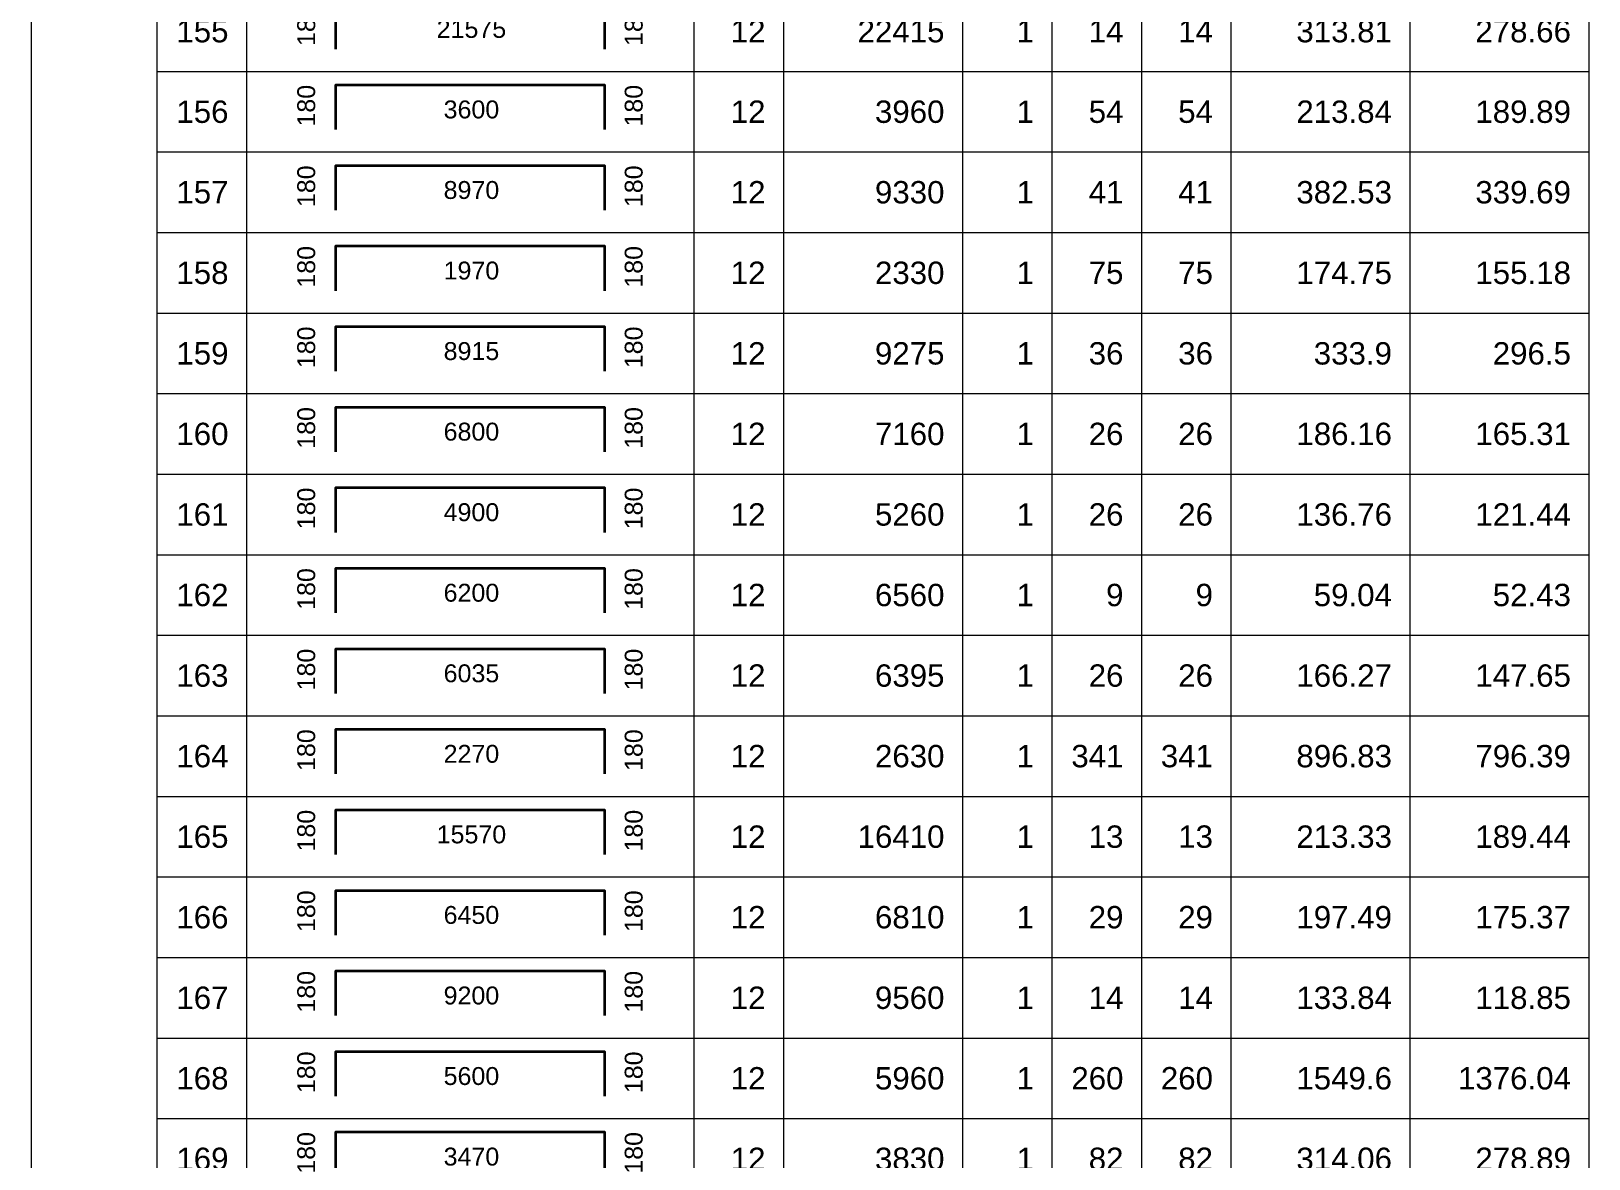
# Model space of a CAD drawing. Header units: millimetres. Extents: x -415354 to 883813, y -531490 to 486716.
# Drawn here: x 798740 to 816146, y -195340 to -182740 of the extents above; entities that cross this region are included whole.
import ezdxf
from ezdxf.enums import TextEntityAlignment as Align

# ---------------------------------------------------------------- set-up
doc = ezdxf.new("R2010")
doc.units = ezdxf.units.MM
doc.header["$MEASUREMENT"] = 0
for name, color, linetype, lineweight in [('NDC_FRAME', 7, 'Continuous', 20), ('NDC_S_REBAR', 4, 'Continuous', 35), ('NDC_S_VN TEXT', 7, 'Continuous', 20), ('NDC_Table', 3, 'Continuous', 20)]:
    doc.layers.add(name, color=color, linetype=linetype, lineweight=lineweight)
doc.styles.add('ARIAL', font='arial.ttf', dxfattribs={"width": 0.8})

# ---------------------------------------------------------------- blocks, each defined once
blk = doc.blocks.new('dang04')
at = {"layer": 'NDC_S_REBAR'}
blk.add_lwpolyline([(3405, -650), (3405, -150), (6405, -150), (6405, -650)], dxfattribs=at)
at = {"layer": 'NDC_Table'}
for p, q in [((0, 0), (0, -900)), ((1405, 0), (1405, -900)), ((2405, 0), (2405, -900)), ((7405, 0), (7405, -900)), ((8405, 0), (8405, -900)), ((10405, 0), (10405, -900)), ((11405, 0), (11405, -900)), ((12405, 0), (12405, -900)), ((13405, 0), (13405, -900)), ((15405, 0), (15405, -900)), ((17405, 0), (17405, -900)), ((1405, -900), (17405, -900))]:
    blk.add_line(p, q, dxfattribs=at)
at = {"layer": 'NDC_S_VN TEXT', "style": 'ARIAL'}
for p in [(3073, -150), (6733, -150)]:
    blk.add_attdef('D03', text='', height=200, rotation=90, dxfattribs=at).set_placement(p, align=Align.MIDDLE_RIGHT)
for p in [(2205, -450), (8205, -450), (10205, -450), (11205, -450), (12205, -450), (13205, -450), (15205, -450), (17205, -450)]:
    blk.add_attdef('D03', text='', height=250, dxfattribs=at).set_placement(p, align=Align.MIDDLE_RIGHT)
blk.add_attdef('D03', text='', height=200, dxfattribs=at).set_placement((4920, -425), align=Align.MIDDLE_CENTER)

msp = doc.modelspace()

# ---------------------------------------------------------------- block references
at = {"layer": 'NDC_FRAME'}
ref = msp.add_blockref('dang04', (798740.5, -182290.5), dxfattribs=at)
ref.add_attrib('D03', '155', dxfattribs={"layer": 'NDC_S_VN TEXT', "height": 250, "style": 'ARIAL'}).set_placement((800945.8, -182740.5), align=Align.MIDDLE_RIGHT)
ref.add_attrib('D03', '180', dxfattribs={"layer": 'NDC_S_VN TEXT', "height": 200, "rotation": 90, "style": 'ARIAL'}).set_placement((801813.8, -182440.5), align=Align.MIDDLE_RIGHT)
ref.add_attrib('D03', '21575', dxfattribs={"layer": 'NDC_S_VN TEXT', "height": 200, "style": 'ARIAL'}).set_placement((803660.1, -182715.2), align=Align.MIDDLE_CENTER)
ref.add_attrib('D03', '180', dxfattribs={"layer": 'NDC_S_VN TEXT', "height": 200, "rotation": 90, "style": 'ARIAL'}).set_placement((805473, -182440.5), align=Align.MIDDLE_RIGHT)
ref.add_attrib('D03', '12', dxfattribs={"layer": 'NDC_S_VN TEXT', "height": 250, "style": 'ARIAL'}).set_placement((806945.8, -182740.5), align=Align.MIDDLE_RIGHT)
ref.add_attrib('D03', '22415', dxfattribs={"layer": 'NDC_S_VN TEXT', "height": 250, "style": 'ARIAL'}).set_placement((808945.8, -182740.5), align=Align.MIDDLE_RIGHT)
ref.add_attrib('D03', '1', dxfattribs={"layer": 'NDC_S_VN TEXT', "height": 250, "style": 'ARIAL'}).set_placement((809945.8, -182740.5), align=Align.MIDDLE_RIGHT)
ref.add_attrib('D03', '14', dxfattribs={"layer": 'NDC_S_VN TEXT', "height": 250, "style": 'ARIAL'}).set_placement((810945.8, -182740.5), align=Align.MIDDLE_RIGHT)
ref.add_attrib('D03', '14', dxfattribs={"layer": 'NDC_S_VN TEXT', "height": 250, "style": 'ARIAL'}).set_placement((811945.8, -182740.2), align=Align.MIDDLE_RIGHT)
ref.add_attrib('D03', '313.81', dxfattribs={"layer": 'NDC_S_VN TEXT', "height": 250, "style": 'ARIAL'}).set_placement((813945.8, -182740.5), align=Align.MIDDLE_RIGHT)
ref.add_attrib('D03', '278.66', dxfattribs={"layer": 'NDC_S_VN TEXT', "height": 250, "style": 'ARIAL'}).set_placement((815945.8, -182740.5), align=Align.MIDDLE_RIGHT)
ref = msp.add_blockref('dang04', (798740.5, -183190.5), dxfattribs=at)
ref.add_attrib('D03', '156', dxfattribs={"layer": 'NDC_S_VN TEXT', "height": 250, "style": 'ARIAL'}).set_placement((800945.8, -183640.5), align=Align.MIDDLE_RIGHT)
ref.add_attrib('D03', '180', dxfattribs={"layer": 'NDC_S_VN TEXT', "height": 200, "rotation": 90, "style": 'ARIAL'}).set_placement((801813.8, -183340.5), align=Align.MIDDLE_RIGHT)
ref.add_attrib('D03', '3600', dxfattribs={"layer": 'NDC_S_VN TEXT', "height": 200, "style": 'ARIAL'}).set_placement((803660.1, -183615.2), align=Align.MIDDLE_CENTER)
ref.add_attrib('D03', '180', dxfattribs={"layer": 'NDC_S_VN TEXT', "height": 200, "rotation": 90, "style": 'ARIAL'}).set_placement((805473, -183340.5), align=Align.MIDDLE_RIGHT)
ref.add_attrib('D03', '12', dxfattribs={"layer": 'NDC_S_VN TEXT', "height": 250, "style": 'ARIAL'}).set_placement((806945.8, -183640.5), align=Align.MIDDLE_RIGHT)
ref.add_attrib('D03', '3960', dxfattribs={"layer": 'NDC_S_VN TEXT', "height": 250, "style": 'ARIAL'}).set_placement((808945.8, -183640.5), align=Align.MIDDLE_RIGHT)
ref.add_attrib('D03', '1', dxfattribs={"layer": 'NDC_S_VN TEXT', "height": 250, "style": 'ARIAL'}).set_placement((809945.8, -183640.5), align=Align.MIDDLE_RIGHT)
ref.add_attrib('D03', '54', dxfattribs={"layer": 'NDC_S_VN TEXT', "height": 250, "style": 'ARIAL'}).set_placement((810945.8, -183640.5), align=Align.MIDDLE_RIGHT)
ref.add_attrib('D03', '54', dxfattribs={"layer": 'NDC_S_VN TEXT', "height": 250, "style": 'ARIAL'}).set_placement((811945.8, -183640.2), align=Align.MIDDLE_RIGHT)
ref.add_attrib('D03', '213.84', dxfattribs={"layer": 'NDC_S_VN TEXT', "height": 250, "style": 'ARIAL'}).set_placement((813945.8, -183640.5), align=Align.MIDDLE_RIGHT)
ref.add_attrib('D03', '189.89', dxfattribs={"layer": 'NDC_S_VN TEXT', "height": 250, "style": 'ARIAL'}).set_placement((815945.8, -183640.5), align=Align.MIDDLE_RIGHT)
ref = msp.add_blockref('dang04', (798740.5, -184090.5), dxfattribs=at)
ref.add_attrib('D03', '157', dxfattribs={"layer": 'NDC_S_VN TEXT', "height": 250, "style": 'ARIAL'}).set_placement((800945.8, -184540.5), align=Align.MIDDLE_RIGHT)
ref.add_attrib('D03', '180', dxfattribs={"layer": 'NDC_S_VN TEXT', "height": 200, "rotation": 90, "style": 'ARIAL'}).set_placement((801813.8, -184240.5), align=Align.MIDDLE_RIGHT)
ref.add_attrib('D03', '8970', dxfattribs={"layer": 'NDC_S_VN TEXT', "height": 200, "style": 'ARIAL'}).set_placement((803660.1, -184515.2), align=Align.MIDDLE_CENTER)
ref.add_attrib('D03', '180', dxfattribs={"layer": 'NDC_S_VN TEXT', "height": 200, "rotation": 90, "style": 'ARIAL'}).set_placement((805473, -184240.5), align=Align.MIDDLE_RIGHT)
ref.add_attrib('D03', '12', dxfattribs={"layer": 'NDC_S_VN TEXT', "height": 250, "style": 'ARIAL'}).set_placement((806945.8, -184540.5), align=Align.MIDDLE_RIGHT)
ref.add_attrib('D03', '9330', dxfattribs={"layer": 'NDC_S_VN TEXT', "height": 250, "style": 'ARIAL'}).set_placement((808945.8, -184540.5), align=Align.MIDDLE_RIGHT)
ref.add_attrib('D03', '1', dxfattribs={"layer": 'NDC_S_VN TEXT', "height": 250, "style": 'ARIAL'}).set_placement((809945.8, -184540.5), align=Align.MIDDLE_RIGHT)
ref.add_attrib('D03', '41', dxfattribs={"layer": 'NDC_S_VN TEXT', "height": 250, "style": 'ARIAL'}).set_placement((810945.8, -184540.5), align=Align.MIDDLE_RIGHT)
ref.add_attrib('D03', '41', dxfattribs={"layer": 'NDC_S_VN TEXT', "height": 250, "style": 'ARIAL'}).set_placement((811945.8, -184540.2), align=Align.MIDDLE_RIGHT)
ref.add_attrib('D03', '382.53', dxfattribs={"layer": 'NDC_S_VN TEXT', "height": 250, "style": 'ARIAL'}).set_placement((813945.8, -184540.5), align=Align.MIDDLE_RIGHT)
ref.add_attrib('D03', '339.69', dxfattribs={"layer": 'NDC_S_VN TEXT', "height": 250, "style": 'ARIAL'}).set_placement((815945.8, -184540.5), align=Align.MIDDLE_RIGHT)
ref = msp.add_blockref('dang04', (798740.5, -184990.5), dxfattribs=at)
ref.add_attrib('D03', '158', dxfattribs={"layer": 'NDC_S_VN TEXT', "height": 250, "style": 'ARIAL'}).set_placement((800945.8, -185440.5), align=Align.MIDDLE_RIGHT)
ref.add_attrib('D03', '180', dxfattribs={"layer": 'NDC_S_VN TEXT', "height": 200, "rotation": 90, "style": 'ARIAL'}).set_placement((801813.8, -185140.5), align=Align.MIDDLE_RIGHT)
ref.add_attrib('D03', '1970', dxfattribs={"layer": 'NDC_S_VN TEXT', "height": 200, "style": 'ARIAL'}).set_placement((803660.1, -185415.2), align=Align.MIDDLE_CENTER)
ref.add_attrib('D03', '180', dxfattribs={"layer": 'NDC_S_VN TEXT', "height": 200, "rotation": 90, "style": 'ARIAL'}).set_placement((805473, -185140.5), align=Align.MIDDLE_RIGHT)
ref.add_attrib('D03', '12', dxfattribs={"layer": 'NDC_S_VN TEXT', "height": 250, "style": 'ARIAL'}).set_placement((806945.8, -185440.5), align=Align.MIDDLE_RIGHT)
ref.add_attrib('D03', '2330', dxfattribs={"layer": 'NDC_S_VN TEXT', "height": 250, "style": 'ARIAL'}).set_placement((808945.8, -185440.5), align=Align.MIDDLE_RIGHT)
ref.add_attrib('D03', '1', dxfattribs={"layer": 'NDC_S_VN TEXT', "height": 250, "style": 'ARIAL'}).set_placement((809945.8, -185440.5), align=Align.MIDDLE_RIGHT)
ref.add_attrib('D03', '75', dxfattribs={"layer": 'NDC_S_VN TEXT', "height": 250, "style": 'ARIAL'}).set_placement((810945.8, -185440.5), align=Align.MIDDLE_RIGHT)
ref.add_attrib('D03', '75', dxfattribs={"layer": 'NDC_S_VN TEXT', "height": 250, "style": 'ARIAL'}).set_placement((811945.8, -185440.2), align=Align.MIDDLE_RIGHT)
ref.add_attrib('D03', '174.75', dxfattribs={"layer": 'NDC_S_VN TEXT', "height": 250, "style": 'ARIAL'}).set_placement((813945.8, -185440.5), align=Align.MIDDLE_RIGHT)
ref.add_attrib('D03', '155.18', dxfattribs={"layer": 'NDC_S_VN TEXT', "height": 250, "style": 'ARIAL'}).set_placement((815945.8, -185440.5), align=Align.MIDDLE_RIGHT)
ref = msp.add_blockref('dang04', (798740.5, -185890.5), dxfattribs=at)
ref.add_attrib('D03', '159', dxfattribs={"layer": 'NDC_S_VN TEXT', "height": 250, "style": 'ARIAL'}).set_placement((800945.8, -186340.5), align=Align.MIDDLE_RIGHT)
ref.add_attrib('D03', '180', dxfattribs={"layer": 'NDC_S_VN TEXT', "height": 200, "rotation": 90, "style": 'ARIAL'}).set_placement((801813.8, -186040.5), align=Align.MIDDLE_RIGHT)
ref.add_attrib('D03', '8915', dxfattribs={"layer": 'NDC_S_VN TEXT', "height": 200, "style": 'ARIAL'}).set_placement((803660.1, -186315.2), align=Align.MIDDLE_CENTER)
ref.add_attrib('D03', '180', dxfattribs={"layer": 'NDC_S_VN TEXT', "height": 200, "rotation": 90, "style": 'ARIAL'}).set_placement((805473, -186040.5), align=Align.MIDDLE_RIGHT)
ref.add_attrib('D03', '12', dxfattribs={"layer": 'NDC_S_VN TEXT', "height": 250, "style": 'ARIAL'}).set_placement((806945.8, -186340.5), align=Align.MIDDLE_RIGHT)
ref.add_attrib('D03', '9275', dxfattribs={"layer": 'NDC_S_VN TEXT', "height": 250, "style": 'ARIAL'}).set_placement((808945.8, -186340.5), align=Align.MIDDLE_RIGHT)
ref.add_attrib('D03', '1', dxfattribs={"layer": 'NDC_S_VN TEXT', "height": 250, "style": 'ARIAL'}).set_placement((809945.8, -186340.5), align=Align.MIDDLE_RIGHT)
ref.add_attrib('D03', '36', dxfattribs={"layer": 'NDC_S_VN TEXT', "height": 250, "style": 'ARIAL'}).set_placement((810945.8, -186340.5), align=Align.MIDDLE_RIGHT)
ref.add_attrib('D03', '36', dxfattribs={"layer": 'NDC_S_VN TEXT', "height": 250, "style": 'ARIAL'}).set_placement((811945.8, -186340.2), align=Align.MIDDLE_RIGHT)
ref.add_attrib('D03', '333.9', dxfattribs={"layer": 'NDC_S_VN TEXT', "height": 250, "style": 'ARIAL'}).set_placement((813945.8, -186340.5), align=Align.MIDDLE_RIGHT)
ref.add_attrib('D03', '296.5', dxfattribs={"layer": 'NDC_S_VN TEXT', "height": 250, "style": 'ARIAL'}).set_placement((815945.8, -186340.5), align=Align.MIDDLE_RIGHT)
ref = msp.add_blockref('dang04', (798740.5, -186790.5), dxfattribs=at)
ref.add_attrib('D03', '160', dxfattribs={"layer": 'NDC_S_VN TEXT', "height": 250, "style": 'ARIAL'}).set_placement((800945.8, -187240.5), align=Align.MIDDLE_RIGHT)
ref.add_attrib('D03', '180', dxfattribs={"layer": 'NDC_S_VN TEXT', "height": 200, "rotation": 90, "style": 'ARIAL'}).set_placement((801813.8, -186940.5), align=Align.MIDDLE_RIGHT)
ref.add_attrib('D03', '6800', dxfattribs={"layer": 'NDC_S_VN TEXT', "height": 200, "style": 'ARIAL'}).set_placement((803660.1, -187215.2), align=Align.MIDDLE_CENTER)
ref.add_attrib('D03', '180', dxfattribs={"layer": 'NDC_S_VN TEXT', "height": 200, "rotation": 90, "style": 'ARIAL'}).set_placement((805473, -186940.5), align=Align.MIDDLE_RIGHT)
ref.add_attrib('D03', '12', dxfattribs={"layer": 'NDC_S_VN TEXT', "height": 250, "style": 'ARIAL'}).set_placement((806945.8, -187240.5), align=Align.MIDDLE_RIGHT)
ref.add_attrib('D03', '7160', dxfattribs={"layer": 'NDC_S_VN TEXT', "height": 250, "style": 'ARIAL'}).set_placement((808945.8, -187240.5), align=Align.MIDDLE_RIGHT)
ref.add_attrib('D03', '1', dxfattribs={"layer": 'NDC_S_VN TEXT', "height": 250, "style": 'ARIAL'}).set_placement((809945.8, -187240.5), align=Align.MIDDLE_RIGHT)
ref.add_attrib('D03', '26', dxfattribs={"layer": 'NDC_S_VN TEXT', "height": 250, "style": 'ARIAL'}).set_placement((810945.8, -187240.5), align=Align.MIDDLE_RIGHT)
ref.add_attrib('D03', '26', dxfattribs={"layer": 'NDC_S_VN TEXT', "height": 250, "style": 'ARIAL'}).set_placement((811945.8, -187240.2), align=Align.MIDDLE_RIGHT)
ref.add_attrib('D03', '186.16', dxfattribs={"layer": 'NDC_S_VN TEXT', "height": 250, "style": 'ARIAL'}).set_placement((813945.8, -187240.5), align=Align.MIDDLE_RIGHT)
ref.add_attrib('D03', '165.31', dxfattribs={"layer": 'NDC_S_VN TEXT', "height": 250, "style": 'ARIAL'}).set_placement((815945.8, -187240.5), align=Align.MIDDLE_RIGHT)
ref = msp.add_blockref('dang04', (798740.5, -187690.5), dxfattribs=at)
ref.add_attrib('D03', '161', dxfattribs={"layer": 'NDC_S_VN TEXT', "height": 250, "style": 'ARIAL'}).set_placement((800945.8, -188140.5), align=Align.MIDDLE_RIGHT)
ref.add_attrib('D03', '180', dxfattribs={"layer": 'NDC_S_VN TEXT', "height": 200, "rotation": 90, "style": 'ARIAL'}).set_placement((801813.8, -187840.5), align=Align.MIDDLE_RIGHT)
ref.add_attrib('D03', '4900', dxfattribs={"layer": 'NDC_S_VN TEXT', "height": 200, "style": 'ARIAL'}).set_placement((803660.1, -188115.2), align=Align.MIDDLE_CENTER)
ref.add_attrib('D03', '180', dxfattribs={"layer": 'NDC_S_VN TEXT', "height": 200, "rotation": 90, "style": 'ARIAL'}).set_placement((805473, -187840.5), align=Align.MIDDLE_RIGHT)
ref.add_attrib('D03', '12', dxfattribs={"layer": 'NDC_S_VN TEXT', "height": 250, "style": 'ARIAL'}).set_placement((806945.8, -188140.5), align=Align.MIDDLE_RIGHT)
ref.add_attrib('D03', '5260', dxfattribs={"layer": 'NDC_S_VN TEXT', "height": 250, "style": 'ARIAL'}).set_placement((808945.8, -188140.5), align=Align.MIDDLE_RIGHT)
ref.add_attrib('D03', '1', dxfattribs={"layer": 'NDC_S_VN TEXT', "height": 250, "style": 'ARIAL'}).set_placement((809945.8, -188140.5), align=Align.MIDDLE_RIGHT)
ref.add_attrib('D03', '26', dxfattribs={"layer": 'NDC_S_VN TEXT', "height": 250, "style": 'ARIAL'}).set_placement((810945.8, -188140.5), align=Align.MIDDLE_RIGHT)
ref.add_attrib('D03', '26', dxfattribs={"layer": 'NDC_S_VN TEXT', "height": 250, "style": 'ARIAL'}).set_placement((811945.8, -188140.2), align=Align.MIDDLE_RIGHT)
ref.add_attrib('D03', '136.76', dxfattribs={"layer": 'NDC_S_VN TEXT', "height": 250, "style": 'ARIAL'}).set_placement((813945.8, -188140.5), align=Align.MIDDLE_RIGHT)
ref.add_attrib('D03', '121.44', dxfattribs={"layer": 'NDC_S_VN TEXT', "height": 250, "style": 'ARIAL'}).set_placement((815945.8, -188140.5), align=Align.MIDDLE_RIGHT)
ref = msp.add_blockref('dang04', (798740.5, -188590.5), dxfattribs=at)
ref.add_attrib('D03', '162', dxfattribs={"layer": 'NDC_S_VN TEXT', "height": 250, "style": 'ARIAL'}).set_placement((800945.8, -189040.5), align=Align.MIDDLE_RIGHT)
ref.add_attrib('D03', '180', dxfattribs={"layer": 'NDC_S_VN TEXT', "height": 200, "rotation": 90, "style": 'ARIAL'}).set_placement((801813.8, -188740.5), align=Align.MIDDLE_RIGHT)
ref.add_attrib('D03', '6200', dxfattribs={"layer": 'NDC_S_VN TEXT', "height": 200, "style": 'ARIAL'}).set_placement((803660.1, -189015.2), align=Align.MIDDLE_CENTER)
ref.add_attrib('D03', '180', dxfattribs={"layer": 'NDC_S_VN TEXT', "height": 200, "rotation": 90, "style": 'ARIAL'}).set_placement((805473, -188740.5), align=Align.MIDDLE_RIGHT)
ref.add_attrib('D03', '12', dxfattribs={"layer": 'NDC_S_VN TEXT', "height": 250, "style": 'ARIAL'}).set_placement((806945.8, -189040.5), align=Align.MIDDLE_RIGHT)
ref.add_attrib('D03', '6560', dxfattribs={"layer": 'NDC_S_VN TEXT', "height": 250, "style": 'ARIAL'}).set_placement((808945.8, -189040.5), align=Align.MIDDLE_RIGHT)
ref.add_attrib('D03', '1', dxfattribs={"layer": 'NDC_S_VN TEXT', "height": 250, "style": 'ARIAL'}).set_placement((809945.8, -189040.5), align=Align.MIDDLE_RIGHT)
ref.add_attrib('D03', '9', dxfattribs={"layer": 'NDC_S_VN TEXT', "height": 250, "style": 'ARIAL'}).set_placement((810945.8, -189040.5), align=Align.MIDDLE_RIGHT)
ref.add_attrib('D03', '9', dxfattribs={"layer": 'NDC_S_VN TEXT', "height": 250, "style": 'ARIAL'}).set_placement((811945.8, -189040.2), align=Align.MIDDLE_RIGHT)
ref.add_attrib('D03', '59.04', dxfattribs={"layer": 'NDC_S_VN TEXT', "height": 250, "style": 'ARIAL'}).set_placement((813945.8, -189040.5), align=Align.MIDDLE_RIGHT)
ref.add_attrib('D03', '52.43', dxfattribs={"layer": 'NDC_S_VN TEXT', "height": 250, "style": 'ARIAL'}).set_placement((815945.8, -189040.5), align=Align.MIDDLE_RIGHT)
ref = msp.add_blockref('dang04', (798740.5, -189490.5), dxfattribs=at)
ref.add_attrib('D03', '163', dxfattribs={"layer": 'NDC_S_VN TEXT', "height": 250, "style": 'ARIAL'}).set_placement((800945.8, -189940.5), align=Align.MIDDLE_RIGHT)
ref.add_attrib('D03', '180', dxfattribs={"layer": 'NDC_S_VN TEXT', "height": 200, "rotation": 90, "style": 'ARIAL'}).set_placement((801813.8, -189640.5), align=Align.MIDDLE_RIGHT)
ref.add_attrib('D03', '6035', dxfattribs={"layer": 'NDC_S_VN TEXT', "height": 200, "style": 'ARIAL'}).set_placement((803660.1, -189915.2), align=Align.MIDDLE_CENTER)
ref.add_attrib('D03', '180', dxfattribs={"layer": 'NDC_S_VN TEXT', "height": 200, "rotation": 90, "style": 'ARIAL'}).set_placement((805473, -189640.5), align=Align.MIDDLE_RIGHT)
ref.add_attrib('D03', '12', dxfattribs={"layer": 'NDC_S_VN TEXT', "height": 250, "style": 'ARIAL'}).set_placement((806945.8, -189940.5), align=Align.MIDDLE_RIGHT)
ref.add_attrib('D03', '6395', dxfattribs={"layer": 'NDC_S_VN TEXT', "height": 250, "style": 'ARIAL'}).set_placement((808945.8, -189940.5), align=Align.MIDDLE_RIGHT)
ref.add_attrib('D03', '1', dxfattribs={"layer": 'NDC_S_VN TEXT', "height": 250, "style": 'ARIAL'}).set_placement((809945.8, -189940.5), align=Align.MIDDLE_RIGHT)
ref.add_attrib('D03', '26', dxfattribs={"layer": 'NDC_S_VN TEXT', "height": 250, "style": 'ARIAL'}).set_placement((810945.8, -189940.5), align=Align.MIDDLE_RIGHT)
ref.add_attrib('D03', '26', dxfattribs={"layer": 'NDC_S_VN TEXT', "height": 250, "style": 'ARIAL'}).set_placement((811945.8, -189940.2), align=Align.MIDDLE_RIGHT)
ref.add_attrib('D03', '166.27', dxfattribs={"layer": 'NDC_S_VN TEXT', "height": 250, "style": 'ARIAL'}).set_placement((813945.8, -189940.5), align=Align.MIDDLE_RIGHT)
ref.add_attrib('D03', '147.65', dxfattribs={"layer": 'NDC_S_VN TEXT', "height": 250, "style": 'ARIAL'}).set_placement((815945.8, -189940.5), align=Align.MIDDLE_RIGHT)
ref = msp.add_blockref('dang04', (798740.5, -190390.5), dxfattribs=at)
ref.add_attrib('D03', '164', dxfattribs={"layer": 'NDC_S_VN TEXT', "height": 250, "style": 'ARIAL'}).set_placement((800945.8, -190840.5), align=Align.MIDDLE_RIGHT)
ref.add_attrib('D03', '180', dxfattribs={"layer": 'NDC_S_VN TEXT', "height": 200, "rotation": 90, "style": 'ARIAL'}).set_placement((801813.8, -190540.5), align=Align.MIDDLE_RIGHT)
ref.add_attrib('D03', '2270', dxfattribs={"layer": 'NDC_S_VN TEXT', "height": 200, "style": 'ARIAL'}).set_placement((803660.1, -190815.2), align=Align.MIDDLE_CENTER)
ref.add_attrib('D03', '180', dxfattribs={"layer": 'NDC_S_VN TEXT', "height": 200, "rotation": 90, "style": 'ARIAL'}).set_placement((805473, -190540.5), align=Align.MIDDLE_RIGHT)
ref.add_attrib('D03', '12', dxfattribs={"layer": 'NDC_S_VN TEXT', "height": 250, "style": 'ARIAL'}).set_placement((806945.8, -190840.5), align=Align.MIDDLE_RIGHT)
ref.add_attrib('D03', '2630', dxfattribs={"layer": 'NDC_S_VN TEXT', "height": 250, "style": 'ARIAL'}).set_placement((808945.8, -190840.5), align=Align.MIDDLE_RIGHT)
ref.add_attrib('D03', '1', dxfattribs={"layer": 'NDC_S_VN TEXT', "height": 250, "style": 'ARIAL'}).set_placement((809945.8, -190840.5), align=Align.MIDDLE_RIGHT)
ref.add_attrib('D03', '341', dxfattribs={"layer": 'NDC_S_VN TEXT', "height": 250, "style": 'ARIAL'}).set_placement((810945.8, -190840.5), align=Align.MIDDLE_RIGHT)
ref.add_attrib('D03', '341', dxfattribs={"layer": 'NDC_S_VN TEXT', "height": 250, "style": 'ARIAL'}).set_placement((811945.8, -190840.2), align=Align.MIDDLE_RIGHT)
ref.add_attrib('D03', '896.83', dxfattribs={"layer": 'NDC_S_VN TEXT', "height": 250, "style": 'ARIAL'}).set_placement((813945.8, -190840.5), align=Align.MIDDLE_RIGHT)
ref.add_attrib('D03', '796.39', dxfattribs={"layer": 'NDC_S_VN TEXT', "height": 250, "style": 'ARIAL'}).set_placement((815945.8, -190840.5), align=Align.MIDDLE_RIGHT)
ref = msp.add_blockref('dang04', (798740.5, -191290.5), dxfattribs=at)
ref.add_attrib('D03', '165', dxfattribs={"layer": 'NDC_S_VN TEXT', "height": 250, "style": 'ARIAL'}).set_placement((800945.8, -191740.5), align=Align.MIDDLE_RIGHT)
ref.add_attrib('D03', '180', dxfattribs={"layer": 'NDC_S_VN TEXT', "height": 200, "rotation": 90, "style": 'ARIAL'}).set_placement((801813.8, -191440.5), align=Align.MIDDLE_RIGHT)
ref.add_attrib('D03', '15570', dxfattribs={"layer": 'NDC_S_VN TEXT', "height": 200, "style": 'ARIAL'}).set_placement((803660.1, -191715.2), align=Align.MIDDLE_CENTER)
ref.add_attrib('D03', '180', dxfattribs={"layer": 'NDC_S_VN TEXT', "height": 200, "rotation": 90, "style": 'ARIAL'}).set_placement((805473, -191440.5), align=Align.MIDDLE_RIGHT)
ref.add_attrib('D03', '12', dxfattribs={"layer": 'NDC_S_VN TEXT', "height": 250, "style": 'ARIAL'}).set_placement((806945.8, -191740.5), align=Align.MIDDLE_RIGHT)
ref.add_attrib('D03', '16410', dxfattribs={"layer": 'NDC_S_VN TEXT', "height": 250, "style": 'ARIAL'}).set_placement((808945.8, -191740.5), align=Align.MIDDLE_RIGHT)
ref.add_attrib('D03', '1', dxfattribs={"layer": 'NDC_S_VN TEXT', "height": 250, "style": 'ARIAL'}).set_placement((809945.8, -191740.5), align=Align.MIDDLE_RIGHT)
ref.add_attrib('D03', '13', dxfattribs={"layer": 'NDC_S_VN TEXT', "height": 250, "style": 'ARIAL'}).set_placement((810945.8, -191740.5), align=Align.MIDDLE_RIGHT)
ref.add_attrib('D03', '13', dxfattribs={"layer": 'NDC_S_VN TEXT', "height": 250, "style": 'ARIAL'}).set_placement((811945.8, -191740.2), align=Align.MIDDLE_RIGHT)
ref.add_attrib('D03', '213.33', dxfattribs={"layer": 'NDC_S_VN TEXT', "height": 250, "style": 'ARIAL'}).set_placement((813945.8, -191740.5), align=Align.MIDDLE_RIGHT)
ref.add_attrib('D03', '189.44', dxfattribs={"layer": 'NDC_S_VN TEXT', "height": 250, "style": 'ARIAL'}).set_placement((815945.8, -191740.5), align=Align.MIDDLE_RIGHT)
ref = msp.add_blockref('dang04', (798740.5, -192190.5), dxfattribs=at)
ref.add_attrib('D03', '166', dxfattribs={"layer": 'NDC_S_VN TEXT', "height": 250, "style": 'ARIAL'}).set_placement((800945.8, -192640.5), align=Align.MIDDLE_RIGHT)
ref.add_attrib('D03', '180', dxfattribs={"layer": 'NDC_S_VN TEXT', "height": 200, "rotation": 90, "style": 'ARIAL'}).set_placement((801813.8, -192340.5), align=Align.MIDDLE_RIGHT)
ref.add_attrib('D03', '6450', dxfattribs={"layer": 'NDC_S_VN TEXT', "height": 200, "style": 'ARIAL'}).set_placement((803660.1, -192615.2), align=Align.MIDDLE_CENTER)
ref.add_attrib('D03', '180', dxfattribs={"layer": 'NDC_S_VN TEXT', "height": 200, "rotation": 90, "style": 'ARIAL'}).set_placement((805473, -192340.5), align=Align.MIDDLE_RIGHT)
ref.add_attrib('D03', '12', dxfattribs={"layer": 'NDC_S_VN TEXT', "height": 250, "style": 'ARIAL'}).set_placement((806945.8, -192640.5), align=Align.MIDDLE_RIGHT)
ref.add_attrib('D03', '6810', dxfattribs={"layer": 'NDC_S_VN TEXT', "height": 250, "style": 'ARIAL'}).set_placement((808945.8, -192640.5), align=Align.MIDDLE_RIGHT)
ref.add_attrib('D03', '1', dxfattribs={"layer": 'NDC_S_VN TEXT', "height": 250, "style": 'ARIAL'}).set_placement((809945.8, -192640.5), align=Align.MIDDLE_RIGHT)
ref.add_attrib('D03', '29', dxfattribs={"layer": 'NDC_S_VN TEXT', "height": 250, "style": 'ARIAL'}).set_placement((810945.8, -192640.5), align=Align.MIDDLE_RIGHT)
ref.add_attrib('D03', '29', dxfattribs={"layer": 'NDC_S_VN TEXT', "height": 250, "style": 'ARIAL'}).set_placement((811945.8, -192640.2), align=Align.MIDDLE_RIGHT)
ref.add_attrib('D03', '197.49', dxfattribs={"layer": 'NDC_S_VN TEXT', "height": 250, "style": 'ARIAL'}).set_placement((813945.8, -192640.5), align=Align.MIDDLE_RIGHT)
ref.add_attrib('D03', '175.37', dxfattribs={"layer": 'NDC_S_VN TEXT', "height": 250, "style": 'ARIAL'}).set_placement((815945.8, -192640.5), align=Align.MIDDLE_RIGHT)
ref = msp.add_blockref('dang04', (798740.5, -193090.5), dxfattribs=at)
ref.add_attrib('D03', '167', dxfattribs={"layer": 'NDC_S_VN TEXT', "height": 250, "style": 'ARIAL'}).set_placement((800945.8, -193540.5), align=Align.MIDDLE_RIGHT)
ref.add_attrib('D03', '180', dxfattribs={"layer": 'NDC_S_VN TEXT', "height": 200, "rotation": 90, "style": 'ARIAL'}).set_placement((801813.8, -193240.5), align=Align.MIDDLE_RIGHT)
ref.add_attrib('D03', '9200', dxfattribs={"layer": 'NDC_S_VN TEXT', "height": 200, "style": 'ARIAL'}).set_placement((803660.1, -193515.2), align=Align.MIDDLE_CENTER)
ref.add_attrib('D03', '180', dxfattribs={"layer": 'NDC_S_VN TEXT', "height": 200, "rotation": 90, "style": 'ARIAL'}).set_placement((805473, -193240.5), align=Align.MIDDLE_RIGHT)
ref.add_attrib('D03', '12', dxfattribs={"layer": 'NDC_S_VN TEXT', "height": 250, "style": 'ARIAL'}).set_placement((806945.8, -193540.5), align=Align.MIDDLE_RIGHT)
ref.add_attrib('D03', '9560', dxfattribs={"layer": 'NDC_S_VN TEXT', "height": 250, "style": 'ARIAL'}).set_placement((808945.8, -193540.5), align=Align.MIDDLE_RIGHT)
ref.add_attrib('D03', '1', dxfattribs={"layer": 'NDC_S_VN TEXT', "height": 250, "style": 'ARIAL'}).set_placement((809945.8, -193540.5), align=Align.MIDDLE_RIGHT)
ref.add_attrib('D03', '14', dxfattribs={"layer": 'NDC_S_VN TEXT', "height": 250, "style": 'ARIAL'}).set_placement((810945.8, -193540.5), align=Align.MIDDLE_RIGHT)
ref.add_attrib('D03', '14', dxfattribs={"layer": 'NDC_S_VN TEXT', "height": 250, "style": 'ARIAL'}).set_placement((811945.8, -193540.2), align=Align.MIDDLE_RIGHT)
ref.add_attrib('D03', '133.84', dxfattribs={"layer": 'NDC_S_VN TEXT', "height": 250, "style": 'ARIAL'}).set_placement((813945.8, -193540.5), align=Align.MIDDLE_RIGHT)
ref.add_attrib('D03', '118.85', dxfattribs={"layer": 'NDC_S_VN TEXT', "height": 250, "style": 'ARIAL'}).set_placement((815945.8, -193540.5), align=Align.MIDDLE_RIGHT)
ref = msp.add_blockref('dang04', (798740.5, -193990.5), dxfattribs=at)
ref.add_attrib('D03', '168', dxfattribs={"layer": 'NDC_S_VN TEXT', "height": 250, "style": 'ARIAL'}).set_placement((800945.8, -194440.5), align=Align.MIDDLE_RIGHT)
ref.add_attrib('D03', '180', dxfattribs={"layer": 'NDC_S_VN TEXT', "height": 200, "rotation": 90, "style": 'ARIAL'}).set_placement((801813.8, -194140.5), align=Align.MIDDLE_RIGHT)
ref.add_attrib('D03', '5600', dxfattribs={"layer": 'NDC_S_VN TEXT', "height": 200, "style": 'ARIAL'}).set_placement((803660.1, -194415.2), align=Align.MIDDLE_CENTER)
ref.add_attrib('D03', '180', dxfattribs={"layer": 'NDC_S_VN TEXT', "height": 200, "rotation": 90, "style": 'ARIAL'}).set_placement((805473, -194140.5), align=Align.MIDDLE_RIGHT)
ref.add_attrib('D03', '12', dxfattribs={"layer": 'NDC_S_VN TEXT', "height": 250, "style": 'ARIAL'}).set_placement((806945.8, -194440.5), align=Align.MIDDLE_RIGHT)
ref.add_attrib('D03', '5960', dxfattribs={"layer": 'NDC_S_VN TEXT', "height": 250, "style": 'ARIAL'}).set_placement((808945.8, -194440.5), align=Align.MIDDLE_RIGHT)
ref.add_attrib('D03', '1', dxfattribs={"layer": 'NDC_S_VN TEXT', "height": 250, "style": 'ARIAL'}).set_placement((809945.8, -194440.5), align=Align.MIDDLE_RIGHT)
ref.add_attrib('D03', '260', dxfattribs={"layer": 'NDC_S_VN TEXT', "height": 250, "style": 'ARIAL'}).set_placement((810945.8, -194440.5), align=Align.MIDDLE_RIGHT)
ref.add_attrib('D03', '260', dxfattribs={"layer": 'NDC_S_VN TEXT', "height": 250, "style": 'ARIAL'}).set_placement((811945.8, -194440.2), align=Align.MIDDLE_RIGHT)
ref.add_attrib('D03', '1549.6', dxfattribs={"layer": 'NDC_S_VN TEXT', "height": 250, "style": 'ARIAL'}).set_placement((813945.8, -194440.5), align=Align.MIDDLE_RIGHT)
ref.add_attrib('D03', '1376.04', dxfattribs={"layer": 'NDC_S_VN TEXT', "height": 250, "style": 'ARIAL'}).set_placement((815945.8, -194440.5), align=Align.MIDDLE_RIGHT)
ref = msp.add_blockref('dang04', (798740.5, -194890.5), dxfattribs=at)
ref.add_attrib('D03', '169', dxfattribs={"layer": 'NDC_S_VN TEXT', "height": 250, "style": 'ARIAL'}).set_placement((800945.8, -195340.5), align=Align.MIDDLE_RIGHT)
ref.add_attrib('D03', '180', dxfattribs={"layer": 'NDC_S_VN TEXT', "height": 200, "rotation": 90, "style": 'ARIAL'}).set_placement((801813.8, -195040.5), align=Align.MIDDLE_RIGHT)
ref.add_attrib('D03', '3470', dxfattribs={"layer": 'NDC_S_VN TEXT', "height": 200, "style": 'ARIAL'}).set_placement((803660.1, -195315.2), align=Align.MIDDLE_CENTER)
ref.add_attrib('D03', '180', dxfattribs={"layer": 'NDC_S_VN TEXT', "height": 200, "rotation": 90, "style": 'ARIAL'}).set_placement((805473, -195040.5), align=Align.MIDDLE_RIGHT)
ref.add_attrib('D03', '12', dxfattribs={"layer": 'NDC_S_VN TEXT', "height": 250, "style": 'ARIAL'}).set_placement((806945.8, -195340.5), align=Align.MIDDLE_RIGHT)
ref.add_attrib('D03', '3830', dxfattribs={"layer": 'NDC_S_VN TEXT', "height": 250, "style": 'ARIAL'}).set_placement((808945.8, -195340.5), align=Align.MIDDLE_RIGHT)
ref.add_attrib('D03', '1', dxfattribs={"layer": 'NDC_S_VN TEXT', "height": 250, "style": 'ARIAL'}).set_placement((809945.8, -195340.5), align=Align.MIDDLE_RIGHT)
ref.add_attrib('D03', '82', dxfattribs={"layer": 'NDC_S_VN TEXT', "height": 250, "style": 'ARIAL'}).set_placement((810945.8, -195340.5), align=Align.MIDDLE_RIGHT)
ref.add_attrib('D03', '82', dxfattribs={"layer": 'NDC_S_VN TEXT', "height": 250, "style": 'ARIAL'}).set_placement((811945.8, -195340.2), align=Align.MIDDLE_RIGHT)
ref.add_attrib('D03', '314.06', dxfattribs={"layer": 'NDC_S_VN TEXT', "height": 250, "style": 'ARIAL'}).set_placement((813945.8, -195340.5), align=Align.MIDDLE_RIGHT)
ref.add_attrib('D03', '278.89', dxfattribs={"layer": 'NDC_S_VN TEXT', "height": 250, "style": 'ARIAL'}).set_placement((815945.8, -195340.5), align=Align.MIDDLE_RIGHT)

doc.saveas('drawing.dxf')
